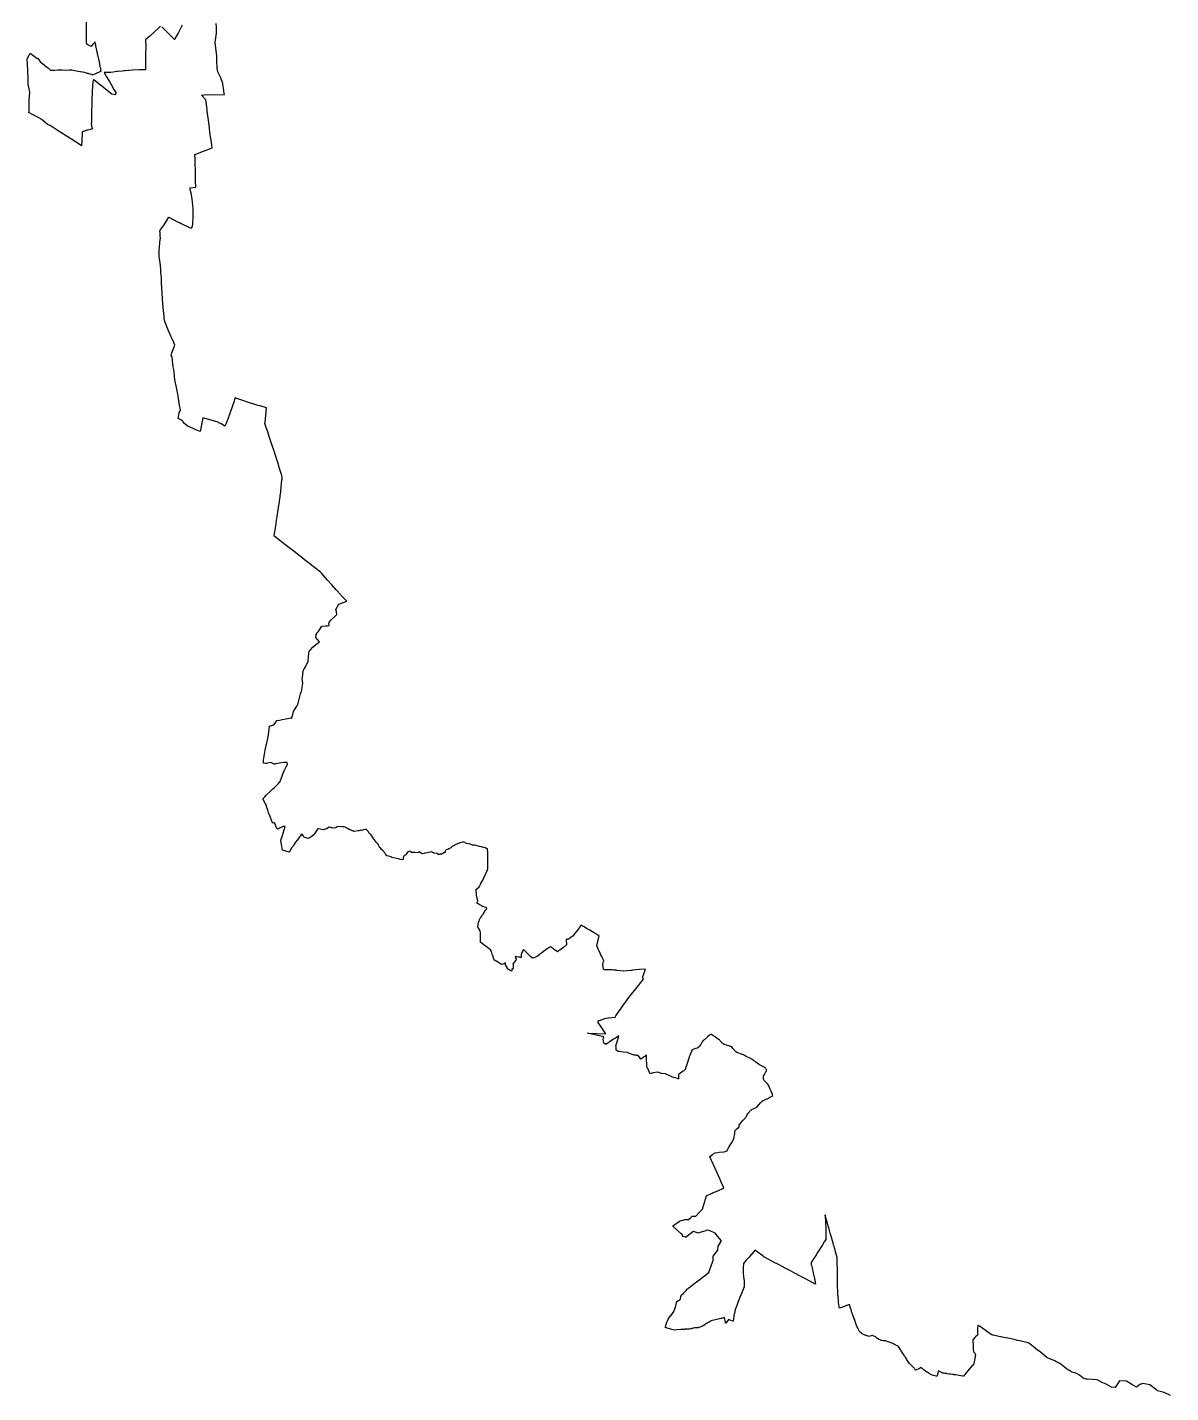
# Model space of a CAD drawing. Header units: metres. Extents: x 273377 to 358923, y 1974345 to 2116525.
# Drawn here: x 326929 to 356680, y 2009890 to 2045435 of the extents above; entities that cross this region are included whole.
import ezdxf

# ---------------------------------------------------------------- set-up
doc = ezdxf.new("R2010")
doc.units = ezdxf.units.M
doc.layers.add('DISTRICT BOUNDRY', color=86, linetype='Continuous')

msp = doc.modelspace()

# ---------------------------------------------------------------- linework, layer by layer
at = {"layer": 'DISTRICT BOUNDRY'}
for points in [[(330398, 2045468, 0), (330313, 2045387, 0), (330238, 2045317, 0), (330118, 2045205, 0), (330005, 2045105, 0), (330009, 2044928, 0), (330008, 2044732, 0), (330006, 2044495, 0), (330006, 2044352, 0), (330003, 2044335, 0), (330003, 2044332, 0), (329949, 2044329, 0), (329848, 2044324, 0), (329661, 2044315, 0), (329571, 2044308, 0), (329558, 2044307, 0), (329479, 2044301, 0), (329449, 2044299, 0), (329407, 2044296, 0), (329273, 2044286, 0), (329256, 2044284, 0), (329163, 2044268, 0), (329106, 2044259, 0), (329084, 2044255, 0), (329012, 2044255, 0), (329009, 2044255, 0), (328934, 2044255, 0), (328930, 2044255, 0), (328933, 2044247, 0), (328937, 2044233, 0), (328954, 2044209, 0), (328956, 2044205, 0), (328993, 2044142, 0), (329006, 2044120, 0), (329072, 2044008, 0), (329107, 2043947, 0), (329183, 2043818, 0), (329230, 2043734, 0), (329235, 2043724, 0), (329208, 2043679, 0), (329130, 2043693, 0), (329128, 2043694, 0), (329125, 2043694, 0), (329004, 2043792, 0), (328997, 2043797, 0), (328671, 2044060, 0), (328648, 2044080, 0), (328647, 2044078, 0), (328641, 2044046, 0), (328632, 2043996, 0), (328621, 2043937, 0), (328609, 2043538, 0), (328608, 2043483, 0), (328602, 2043190, 0), (328596, 2042958, 0), (328594, 2042943, 0), (328596, 2042859, 0), (328624, 2042791, 0), (328506, 2042759, 0), (328484, 2042753, 0), (328356, 2042716, 0), (328353, 2042675, 0), (328345, 2042495, 0), (328337, 2042352, 0), (328093, 2042511, 0), (328057, 2042534, 0), (327705, 2042758, 0), (327520, 2042875, 0), (327455, 2042903, 0), (327324, 2043016, 0), (327297, 2043035, 0), (327285, 2043043, 0), (327169, 2043109, 0), (327142, 2043125, 0), (327068, 2043166, 0), (326972, 2043219, 0), (326973, 2043255, 0), (326973, 2043277, 0), (326977, 2043549, 0), (326994, 2043742, 0), (326992, 2043758, 0), (326985, 2043792, 0), (326949, 2043954, 0), (326951, 2044060, 0), (326951, 2044084, 0), (326941, 2044315, 0), (326936, 2044458, 0), (326929, 2044614, 0), (326977, 2044712, 0), (327000, 2044759, 0), (327173, 2044635, 0), (327191, 2044628, 0), (327218, 2044596, 0), (327261, 2044542, 0), (327267, 2044535, 0), (327321, 2044492, 0), (327424, 2044410, 0), (327468, 2044378, 0), (327530, 2044320, 0), (327611, 2044317, 0), (327642, 2044323, 0), (327719, 2044325, 0), (327816, 2044326, 0), (327838, 2044324, 0), (327937, 2044323, 0), (328021, 2044330, 0), (328078, 2044326, 0), (328088, 2044324, 0), (328125, 2044318, 0), (328161, 2044312, 0), (328207, 2044303, 0), (328297, 2044284, 0), (328311, 2044285, 0), (328419, 2044264, 0), (328481, 2044243, 0), (328505, 2044239, 0), (328536, 2044228, 0), (328542, 2044229, 0), (328617, 2044206, 0), (328637, 2044195, 0), (328827, 2044283, 0), (328850, 2044296, 0), (328852, 2044297, 0), (328846, 2044322, 0), (328843, 2044339, 0), (328838, 2044363, 0), (328835, 2044382, 0), (328805, 2044526, 0), (328788, 2044602, 0), (328756, 2044755, 0), (328714, 2044951, 0), (328710, 2044970, 0), (328697, 2045028, 0), (328691, 2045059, 0), (328662, 2045026, 0), (328642, 2045003, 0), (328608, 2044963, 0), (328586, 2044938, 0), (328501, 2044983, 0), (328475, 2044996, 0), (328472, 2045027, 0), (328470, 2045204, 0), (328469, 2045376, 0), (328468, 2045428, 0), (328466, 2045570, 0)], [(356680, 2009813, 0), (356512, 2009894, 0), (356439, 2009915, 0), (356340, 2009939, 0), (356322, 2009956, 0), (356140, 2010092, 0), (355953, 2010130, 0), (355880, 2010106, 0), (355788, 2010034, 0), (355667, 2010099, 0), (355527, 2010194, 0), (355351, 2010202, 0), (355238, 2010021, 0), (355144, 2010032, 0), (355004, 2010109, 0), (354918, 2010150, 0), (354765, 2010222, 0), (354650, 2010236, 0), (354503, 2010242, 0), (354480, 2010246, 0), (354399, 2010265, 0), (354307, 2010347, 0), (354243, 2010380, 0), (354196, 2010403, 0), (354177, 2010406, 0), (354108, 2010425, 0), (354085, 2010442, 0), (354046, 2010465, 0), (353970, 2010515, 0), (353921, 2010553, 0), (353834, 2010620, 0), (353795, 2010649, 0), (353743, 2010678, 0), (353696, 2010706, 0), (353647, 2010727, 0), (353599, 2010746, 0), (353597, 2010747, 0), (353563, 2010761, 0), (353554, 2010765, 0), (353472, 2010798, 0), (353470, 2010799, 0), (353395, 2010857, 0), (353344, 2010898, 0), (353280, 2010950, 0), (353217, 2010997, 0), (353163, 2011040, 0), (353098, 2011092, 0), (353077, 2011112, 0), (353056, 2011125, 0), (353012, 2011160, 0), (352972, 2011192, 0), (352753, 2011236, 0), (352694, 2011249, 0), (352669, 2011254, 0), (352605, 2011271, 0), (352491, 2011299, 0), (352447, 2011308, 0), (352386, 2011321, 0), (352258, 2011347, 0), (352253, 2011348, 0), (352174, 2011363, 0), (352062, 2011385, 0), (352052, 2011387, 0), (352024, 2011393, 0), (351935, 2011454, 0), (351922, 2011463, 0), (351720, 2011609, 0), (351715, 2011613, 0), (351708, 2011618, 0), (351705, 2011620, 0), (351685, 2011634, 0), (351679, 2011634, 0), (351671, 2011640, 0), (351663, 2011645, 0), (351655, 2011544, 0), (351654, 2011529, 0), (351654, 2011509, 0), (351653, 2011491, 0), (351653, 2011479, 0), (351652, 2011468, 0), (351655, 2011425, 0), (351658, 2011395, 0), (351605, 2011346, 0), (351597, 2011338, 0), (351596, 2011338, 0), (351594, 2011335, 0), (351586, 2011326, 0), (351547, 2011280, 0), (351546, 2011279, 0), (351534, 2011265, 0), (351536, 2011193, 0), (351537, 2011182, 0), (351537, 2011171, 0), (351540, 2011122, 0), (351542, 2011070, 0), (351545, 2011010, 0), (351548, 2010964, 0), (351553, 2010957, 0), (351581, 2010917, 0), (351591, 2010903, 0), (351596, 2010894, 0), (351603, 2010885, 0), (351574, 2010735, 0), (351560, 2010661, 0), (351550, 2010603, 0), (351539, 2010605, 0), (351525, 2010605, 0), (351521, 2010605, 0), (351521, 2010604, 0), (351360, 2010404, 0), (351285, 2010316, 0), (351267, 2010320, 0), (351177, 2010335, 0), (351171, 2010336, 0), (351086, 2010351, 0), (351042, 2010358, 0), (351025, 2010361, 0), (351022, 2010361, 0), (351004, 2010364, 0), (350950, 2010372, 0), (350941, 2010373, 0), (350922, 2010375, 0), (350859, 2010384, 0), (350843, 2010387, 0), (350815, 2010391, 0), (350808, 2010392, 0), (350787, 2010395, 0), (350738, 2010402, 0), (350730, 2010406, 0), (350722, 2010411, 0), (350701, 2010423, 0), (350637, 2010459, 0), (350635, 2010460, 0), (350630, 2010436, 0), (350618, 2010386, 0), (350598, 2010311, 0), (350579, 2010316, 0), (350517, 2010335, 0), (350478, 2010346, 0), (350458, 2010352, 0), (350396, 2010390, 0), (350342, 2010422, 0), (350341, 2010423, 0), (350334, 2010428, 0), (350313, 2010442, 0), (350299, 2010451, 0), (350258, 2010485, 0), (350236, 2010505, 0), (350226, 2010512, 0), (350218, 2010519, 0), (350209, 2010526, 0), (350188, 2010544, 0), (350187, 2010544, 0), (350147, 2010523, 0), (350140, 2010520, 0), (350123, 2010511, 0), (350053, 2010475, 0), (349968, 2010564, 0), (349955, 2010577, 0), (349945, 2010588, 0), (349942, 2010591, 0), (349886, 2010652, 0), (349863, 2010678, 0), (349863, 2010679, 0), (349860, 2010683, 0), (349827, 2010735, 0), (349809, 2010764, 0), (349795, 2010785, 0), (349778, 2010811, 0), (349769, 2010824, 0), (349764, 2010831, 0), (349752, 2010850, 0), (349751, 2010852, 0), (349750, 2010853, 0), (349718, 2010903, 0), (349687, 2010952, 0), (349670, 2010980, 0), (349659, 2010998, 0), (349658, 2011001, 0), (349601, 2011092, 0), (349588, 2011098, 0), (349565, 2011109, 0), (349544, 2011119, 0), (349529, 2011127, 0), (349496, 2011143, 0), (349494, 2011145, 0), (349491, 2011146, 0), (349465, 2011158, 0), (349456, 2011164, 0), (349451, 2011167, 0), (349382, 2011194, 0), (349326, 2011217, 0), (349325, 2011217, 0), (349288, 2011234, 0), (349277, 2011235, 0), (349263, 2011236, 0), (349250, 2011237, 0), (349248, 2011238, 0), (349243, 2011238, 0), (349223, 2011240, 0), (349208, 2011242, 0), (349183, 2011245, 0), (349162, 2011248, 0), (349156, 2011248, 0), (349127, 2011254, 0), (349120, 2011262, 0), (349083, 2011273, 0), (349026, 2011322, 0), (349021, 2011326, 0), (349012, 2011333, 0), (348997, 2011346, 0), (348990, 2011349, 0), (348979, 2011354, 0), (348960, 2011362, 0), (348916, 2011380, 0), (348914, 2011379, 0), (348889, 2011373, 0), (348824, 2011356, 0), (348812, 2011359, 0), (348805, 2011361, 0), (348783, 2011367, 0), (348781, 2011367, 0), (348773, 2011368, 0), (348736, 2011384, 0), (348719, 2011391, 0), (348708, 2011397, 0), (348706, 2011398, 0), (348706, 2011398, 0), (348687, 2011408, 0), (348650, 2011426, 0), (348640, 2011434, 0), (348632, 2011440, 0), (348597, 2011462, 0), (348588, 2011468, 0), (348554, 2011537, 0), (348550, 2011545, 0), (348511, 2011625, 0), (348504, 2011641, 0), (348471, 2011743, 0), (348469, 2011750, 0), (348459, 2011781, 0), (348453, 2011800, 0), (348439, 2011834, 0), (348432, 2011853, 0), (348420, 2011882, 0), (348419, 2011884, 0), (348417, 2011889, 0), (348412, 2011905, 0), (348402, 2011933, 0), (348378, 2012002, 0), (348371, 2012023, 0), (348362, 2012054, 0), (348359, 2012063, 0), (348345, 2012110, 0), (348343, 2012117, 0), (348342, 2012122, 0), (348324, 2012182, 0), (348324, 2012183, 0), (348316, 2012180, 0), (348299, 2012174, 0), (348255, 2012158, 0), (348249, 2012156, 0), (348195, 2012137, 0), (348061, 2012090, 0), (348055, 2012131, 0), (348048, 2012182, 0), (348046, 2012192, 0), (348041, 2012229, 0), (348040, 2012239, 0), (348039, 2012242, 0), (348037, 2012262, 0), (348035, 2012277, 0), (348033, 2012302, 0), (348026, 2012378, 0), (348021, 2012469, 0), (348019, 2012525, 0), (348015, 2012659, 0), (348012, 2012770, 0), (348012, 2012791, 0), (348012, 2012808, 0), (348010, 2012956, 0), (348008, 2013038, 0), (348007, 2013081, 0), (348007, 2013097, 0), (348007, 2013111, 0), (348007, 2013116, 0), (348007, 2013134, 0), (348006, 2013217, 0), (348005, 2013274, 0), (348004, 2013412, 0), (347962, 2013560, 0), (347939, 2013640, 0), (347935, 2013654, 0), (347931, 2013666, 0), (347920, 2013705, 0), (347918, 2013714, 0), (347910, 2013741, 0), (347899, 2013777, 0), (347894, 2013794, 0), (347880, 2013845, 0), (347864, 2013902, 0), (347856, 2013929, 0), (347838, 2013994, 0), (347823, 2014044, 0), (347804, 2014112, 0), (347793, 2014152, 0), (347786, 2014176, 0), (347762, 2014258, 0), (347761, 2014261, 0), (347760, 2014263, 0), (347735, 2014354, 0), (347710, 2014443, 0), (347693, 2014505, 0), (347692, 2014512, 0), (347689, 2014523, 0), (347692, 2014448, 0), (347693, 2014439, 0), (347695, 2014379, 0), (347696, 2014371, 0), (347696, 2014364, 0), (347697, 2014338, 0), (347698, 2014301, 0), (347703, 2014163, 0), (347703, 2014149, 0), (347707, 2014038, 0), (347707, 2014014, 0), (347709, 2013962, 0), (347710, 2013938, 0), (347711, 2013901, 0), (347712, 2013884, 0), (347709, 2013880, 0), (347707, 2013876, 0), (347672, 2013823, 0), (347668, 2013816, 0), (347609, 2013724, 0), (347591, 2013696, 0), (347576, 2013673, 0), (347489, 2013536, 0), (347484, 2013529, 0), (347470, 2013507, 0), (347460, 2013491, 0), (347426, 2013437, 0), (347391, 2013383, 0), (347372, 2013352, 0), (347364, 2013340, 0), (347356, 2013327, 0), (347326, 2013279, 0), (347320, 2013271, 0), (347322, 2013266, 0), (347323, 2013259, 0), (347329, 2013235, 0), (347334, 2013211, 0), (347350, 2013138, 0), (347361, 2013088, 0), (347376, 2013021, 0), (347390, 2012956, 0), (347393, 2012945, 0), (347420, 2012821, 0), (347430, 2012777, 0), (347433, 2012763, 0), (347442, 2012717, 0), (347388, 2012745, 0), (347306, 2012788, 0), (347140, 2012874, 0), (347074, 2012908, 0), (347015, 2012939, 0), (346998, 2012949, 0), (346972, 2012962, 0), (346966, 2012965, 0), (346908, 2012995, 0), (346786, 2013059, 0), (346610, 2013151, 0), (346604, 2013154, 0), (346439, 2013241, 0), (346379, 2013273, 0), (346185, 2013378, 0), (346112, 2013417, 0), (346109, 2013419, 0), (346106, 2013421, 0), (346065, 2013451, 0), (346005, 2013495, 0), (345982, 2013511, 0), (345862, 2013600, 0), (345859, 2013600, 0), (345779, 2013499, 0), (345777, 2013498, 0), (345710, 2013418, 0), (345668, 2013371, 0), (345637, 2013336, 0), (345561, 2013250, 0), (345561, 2013218, 0), (345560, 2013173, 0), (345559, 2013081, 0), (345559, 2013060, 0), (345559, 2013003, 0), (345569, 2012918, 0), (345577, 2012845, 0), (345580, 2012818, 0), (345580, 2012808, 0), (345580, 2012780, 0), (345581, 2012720, 0), (345582, 2012691, 0), (345584, 2012667, 0), (345584, 2012655, 0), (345584, 2012655, 0), (345582, 2012650, 0), (345563, 2012602, 0), (345562, 2012600, 0), (345553, 2012577, 0), (345540, 2012547, 0), (345540, 2012545, 0), (345527, 2012514, 0), (345527, 2012514, 0), (345519, 2012492, 0), (345470, 2012373, 0), (345434, 2012281, 0), (345432, 2012276, 0), (345426, 2012262, 0), (345401, 2012188, 0), (345363, 2012091, 0), (345351, 2012063, 0), (345346, 2012051, 0), (345345, 2012049, 0), (345345, 2012048, 0), (345327, 2011952, 0), (345327, 2011948, 0), (345326, 2011945, 0), (345293, 2011756, 0), (345292, 2011756, 0), (345291, 2011756, 0), (345245, 2011772, 0), (345220, 2011781, 0), (345192, 2011790, 0), (345175, 2011796, 0), (345171, 2011798, 0), (345153, 2011772, 0), (345105, 2011701, 0), (345105, 2011700, 0), (345104, 2011699, 0), (345103, 2011698, 0), (345103, 2011698, 0), (345103, 2011697, 0), (345100, 2011710, 0), (345086, 2011772, 0), (345078, 2011808, 0), (345076, 2011813, 0), (345075, 2011819, 0), (345074, 2011823, 0), (345069, 2011844, 0), (344988, 2011825, 0), (344977, 2011823, 0), (344903, 2011805, 0), (344837, 2011788, 0), (344758, 2011769, 0), (344758, 2011769, 0), (344753, 2011768, 0), (344723, 2011761, 0), (344707, 2011751, 0), (344669, 2011729, 0), (344659, 2011722, 0), (344630, 2011705, 0), (344624, 2011700, 0), (344622, 2011699, 0), (344613, 2011694, 0), (344604, 2011689, 0), (344549, 2011653, 0), (344548, 2011652, 0), (344542, 2011647, 0), (344531, 2011642, 0), (344529, 2011641, 0), (344523, 2011639, 0), (344497, 2011626, 0), (344477, 2011616, 0), (344473, 2011614, 0), (344470, 2011612, 0), (344458, 2011607, 0), (344452, 2011604, 0), (344406, 2011584, 0), (344381, 2011582, 0), (344362, 2011581, 0), (344348, 2011580, 0), (344324, 2011580, 0), (344314, 2011580, 0), (344305, 2011578, 0), (344302, 2011577, 0), (344299, 2011576, 0), (344264, 2011569, 0), (344246, 2011566, 0), (344227, 2011561, 0), (344204, 2011556, 0), (344188, 2011554, 0), (344154, 2011544, 0), (344121, 2011544, 0), (344062, 2011541, 0), (344048, 2011541, 0), (344034, 2011540, 0), (344026, 2011539, 0), (344019, 2011538, 0), (343988, 2011536, 0), (343980, 2011536, 0), (343970, 2011536, 0), (343970, 2011536, 0), (343970, 2011536, 0), (343949, 2011534, 0), (343943, 2011534, 0), (343934, 2011534, 0), (343832, 2011522, 0), (343767, 2011515, 0), (343669, 2011544, 0), (343656, 2011548, 0), (343571, 2011573, 0), (343566, 2011574, 0), (343551, 2011579, 0), (343529, 2011585, 0), (343531, 2011595, 0), (343541, 2011643, 0), (343562, 2011700, 0), (343601, 2011808, 0), (343620, 2011832, 0), (343666, 2011889, 0), (343671, 2011895, 0), (343755, 2012004, 0), (343783, 2012096, 0), (343800, 2012151, 0), (343832, 2012261, 0), (343873, 2012289, 0), (343924, 2012323, 0), (343925, 2012330, 0), (343931, 2012386, 0), (343932, 2012391, 0), (343954, 2012440, 0), (344010, 2012485, 0), (344014, 2012489, 0), (344021, 2012497, 0), (344081, 2012563, 0), (344100, 2012583, 0), (344107, 2012591, 0), (344125, 2012605, 0), (344141, 2012617, 0), (344255, 2012706, 0), (344349, 2012781, 0), (344417, 2012831, 0), (344491, 2012888, 0), (344516, 2012906, 0), (344576, 2012951, 0), (344645, 2013009, 0), (344662, 2013022, 0), (344690, 2013097, 0), (344716, 2013169, 0), (344770, 2013312, 0), (344771, 2013315, 0), (344777, 2013327, 0), (344772, 2013445, 0), (344900, 2013604, 0), (344904, 2013703, 0), (344962, 2013796, 0), (344969, 2013810, 0), (344989, 2013846, 0), (344892, 2013962, 0), (344827, 2014044, 0), (344810, 2014051, 0), (344728, 2014085, 0), (344686, 2014104, 0), (344640, 2014123, 0), (344590, 2014109, 0), (344588, 2014108, 0), (344584, 2014106, 0), (344524, 2014087, 0), (344487, 2014075, 0), (344466, 2014069, 0), (344428, 2014057, 0), (344379, 2014043, 0), (344339, 2014058, 0), (344288, 2014077, 0), (344271, 2014083, 0), (344268, 2014084, 0), (344261, 2014087, 0), (344245, 2014077, 0), (344167, 2014018, 0), (344090, 2013954, 0), (344064, 2013932, 0), (344044, 2013947, 0), (344031, 2013957, 0), (343994, 2013948, 0), (343993, 2013948, 0), (343986, 2013948, 0), (343980, 2013978, 0), (343976, 2013999, 0), (343941, 2014029, 0), (343723, 2014223, 0), (343715, 2014227, 0), (343898, 2014353, 0), (343901, 2014355, 0), (344034, 2014402, 0), (344130, 2014395, 0), (344182, 2014443, 0), (344231, 2014489, 0), (344295, 2014484, 0), (344298, 2014484, 0), (344299, 2014483, 0), (344320, 2014482, 0), (344320, 2014482, 0), (344325, 2014486, 0), (344406, 2014570, 0), (344432, 2014597, 0), (344491, 2014658, 0), (344498, 2014665, 0), (344598, 2015016, 0), (344752, 2015088, 0), (344776, 2015100, 0), (344786, 2015104, 0), (344893, 2015149, 0), (345044, 2015216, 0), (345050, 2015219, 0), (344996, 2015354, 0), (344957, 2015441, 0), (344913, 2015538, 0), (344868, 2015635, 0), (344686, 2016028, 0), (344684, 2016033, 0), (344759, 2016090, 0), (344771, 2016098, 0), (344829, 2016138, 0), (344897, 2016144, 0), (344933, 2016148, 0), (345064, 2016161, 0), (345127, 2016185, 0), (345136, 2016188, 0), (345147, 2016209, 0), (345176, 2016264, 0), (345177, 2016266, 0), (345261, 2016399, 0), (345310, 2016497, 0), (345335, 2016638, 0), (345337, 2016688, 0), (345337, 2016705, 0), (345338, 2016707, 0), (345345, 2016717, 0), (345394, 2016763, 0), (345446, 2016806, 0), (345454, 2016813, 0), (345456, 2016837, 0), (345456, 2016840, 0), (345456, 2016858, 0), (345484, 2016899, 0), (345491, 2016911, 0), (345537, 2016965, 0), (345547, 2016976, 0), (345561, 2016990, 0), (345575, 2017003, 0), (345622, 2017055, 0), (345636, 2017073, 0), (345649, 2017103, 0), (345665, 2017136, 0), (345670, 2017148, 0), (345682, 2017166, 0), (345754, 2017247, 0), (345784, 2017264, 0), (345790, 2017267, 0), (345873, 2017303, 0), (345895, 2017312, 0), (345913, 2017326, 0), (345914, 2017326, 0), (345967, 2017387, 0), (346015, 2017443, 0), (346054, 2017479, 0), (346078, 2017498, 0), (346122, 2017517, 0), (346211, 2017557, 0), (346221, 2017562, 0), (346241, 2017573, 0), (346302, 2017612, 0), (346328, 2017629, 0), (346329, 2017630, 0), (346317, 2017656, 0), (346282, 2017737, 0), (346261, 2017789, 0), (346242, 2017837, 0), (346216, 2017893, 0), (346191, 2017927, 0), (346182, 2017936, 0), (346148, 2017970, 0), (346141, 2017979, 0), (346133, 2017986, 0), (346106, 2018018, 0), (346093, 2018033, 0), (346083, 2018058, 0), (346081, 2018109, 0), (346084, 2018118, 0), (346085, 2018120, 0), (346089, 2018145, 0), (346093, 2018147, 0), (346114, 2018171, 0), (346115, 2018175, 0), (346128, 2018208, 0), (346148, 2018242, 0), (346159, 2018268, 0), (346168, 2018290, 0), (346161, 2018304, 0), (346150, 2018325, 0), (346134, 2018336, 0), (346109, 2018353, 0), (346081, 2018374, 0), (346066, 2018384, 0), (345985, 2018428, 0), (345889, 2018498, 0), (345870, 2018512, 0), (345858, 2018521, 0), (345837, 2018533, 0), (345824, 2018541, 0), (345778, 2018571, 0), (345732, 2018595, 0), (345712, 2018604, 0), (345633, 2018646, 0), (345592, 2018668, 0), (345561, 2018684, 0), (345551, 2018690, 0), (345533, 2018696, 0), (345446, 2018728, 0), (345394, 2018749, 0), (345368, 2018765, 0), (345360, 2018774, 0), (345287, 2018853, 0), (345257, 2018891, 0), (345236, 2018898, 0), (345225, 2018902, 0), (345209, 2018907, 0), (345122, 2018938, 0), (345077, 2018953, 0), (345071, 2018955, 0), (345041, 2018965, 0), (345014, 2018983, 0), (344952, 2019056, 0), (344936, 2019074, 0), (344917, 2019087, 0), (344872, 2019119, 0), (344843, 2019140, 0), (344829, 2019150, 0), (344797, 2019173, 0), (344771, 2019192, 0), (344753, 2019205, 0), (344752, 2019206, 0), (344749, 2019209, 0), (344748, 2019211, 0), (344731, 2019225, 0), (344731, 2019226, 0), (344713, 2019210, 0), (344697, 2019211, 0), (344693, 2019210, 0), (344678, 2019201, 0), (344676, 2019199, 0), (344628, 2019152, 0), (344622, 2019149, 0), (344617, 2019147, 0), (344556, 2019086, 0), (344530, 2019063, 0), (344511, 2019051, 0), (344508, 2019049, 0), (344427, 2018912, 0), (344366, 2018861, 0), (344361, 2018859, 0), (344316, 2018851, 0), (344269, 2018830, 0), (344230, 2018812, 0), (344164, 2018665, 0), (344153, 2018630, 0), (344152, 2018624, 0), (344151, 2018621, 0), (344127, 2018548, 0), (344125, 2018543, 0), (344125, 2018542, 0), (344124, 2018539, 0), (344114, 2018509, 0), (344097, 2018458, 0), (344096, 2018456, 0), (344080, 2018409, 0), (344080, 2018408, 0), (344065, 2018363, 0), (344057, 2018339, 0), (344054, 2018332, 0), (344040, 2018289, 0), (344039, 2018288, 0), (344032, 2018283, 0), (344015, 2018272, 0), (343981, 2018250, 0), (343955, 2018233, 0), (343948, 2018228, 0), (343909, 2018202, 0), (343908, 2018201, 0), (343901, 2018197, 0), (343884, 2018186, 0), (343871, 2018178, 0), (343871, 2018171, 0), (343873, 2018150, 0), (343873, 2018149, 0), (343874, 2018133, 0), (343877, 2018079, 0), (343879, 2018058, 0), (343867, 2018061, 0), (343820, 2018074, 0), (343720, 2018102, 0), (343627, 2018147, 0), (343538, 2018191, 0), (343534, 2018191, 0), (343529, 2018192, 0), (343428, 2018202, 0), (343360, 2018225, 0), (343323, 2018237, 0), (343210, 2018218, 0), (343162, 2018198, 0), (343134, 2018187, 0), (343115, 2018231, 0), (343104, 2018259, 0), (343094, 2018282, 0), (343073, 2018328, 0), (343060, 2018350, 0), (343047, 2018374, 0), (343046, 2018408, 0), (343046, 2018456, 0), (343044, 2018558, 0), (343044, 2018599, 0), (343044, 2018599, 0), (343044, 2018600, 0), (343043, 2018659, 0), (343043, 2018679, 0), (343040, 2018677, 0), (343036, 2018675, 0), (342993, 2018646, 0), (342986, 2018641, 0), (342986, 2018641, 0), (342985, 2018640, 0), (342970, 2018629, 0), (342946, 2018611, 0), (342896, 2018575, 0), (342856, 2018623, 0), (342855, 2018624, 0), (342848, 2018632, 0), (342820, 2018665, 0), (342801, 2018668, 0), (342782, 2018671, 0), (342764, 2018673, 0), (342725, 2018681, 0), (342716, 2018682, 0), (342714, 2018682, 0), (342710, 2018681, 0), (342620, 2018714, 0), (342556, 2018737, 0), (342547, 2018742, 0), (342437, 2018754, 0), (342339, 2018768, 0), (342303, 2018773, 0), (342255, 2018803, 0), (342248, 2018888, 0), (342245, 2018920, 0), (342262, 2018976, 0), (342275, 2019023, 0), (342303, 2019119, 0), (342310, 2019145, 0), (342312, 2019153, 0), (342315, 2019166, 0), (342317, 2019180, 0), (342303, 2019170, 0), (342301, 2019168, 0), (342296, 2019164, 0), (342256, 2019139, 0), (342183, 2019091, 0), (342180, 2019089, 0), (342170, 2019081, 0), (342132, 2019056, 0), (342097, 2019033, 0), (342069, 2019015, 0), (342057, 2019007, 0), (342048, 2019001, 0), (342027, 2018986, 0), (341979, 2018954, 0), (341931, 2018985, 0), (341910, 2019093, 0), (341921, 2019132, 0), (341930, 2019153, 0), (341504, 2019252, 0), (341983, 2019233, 0), (341860, 2019416, 0), (341777, 2019540, 0), (341804, 2019570, 0), (341810, 2019576, 0), (341821, 2019581, 0), (341953, 2019634, 0), (342038, 2019645, 0), (342052, 2019647, 0), (342222, 2019670, 0), (342242, 2019698, 0), (342384, 2019900, 0), (342584, 2020180, 0), (342651, 2020265, 0), (342729, 2020363, 0), (342962, 2020656, 0), (342962, 2020657, 0), (342958, 2020674, 0), (342947, 2020713, 0), (342946, 2020720, 0), (342946, 2020723, 0), (342969, 2020791, 0), (342995, 2020863, 0), (342997, 2020871, 0), (343003, 2020887, 0), (343010, 2020909, 0), (343011, 2020914, 0), (343012, 2020916, 0), (342851, 2020903, 0), (342696, 2020889, 0), (342673, 2020886, 0), (342639, 2020883, 0), (342430, 2020864, 0), (342268, 2020884, 0), (342249, 2020886, 0), (342184, 2020893, 0), (342139, 2020898, 0), (342111, 2020901, 0), (342099, 2020900, 0), (342095, 2020899, 0), (342091, 2020899, 0), (342088, 2020899, 0), (341987, 2020898, 0), (341974, 2020898, 0), (341960, 2020898, 0), (341935, 2020906, 0), (341925, 2020909, 0), (341914, 2020977, 0), (341913, 2020987, 0), (341907, 2021014, 0), (341907, 2021017, 0), (341908, 2021027, 0), (341913, 2021092, 0), (341913, 2021095, 0), (341913, 2021095, 0), (341914, 2021095, 0), (341925, 2021116, 0), (341930, 2021127, 0), (341929, 2021130, 0), (341894, 2021205, 0), (341866, 2021263, 0), (341847, 2021304, 0), (341824, 2021354, 0), (341811, 2021381, 0), (341800, 2021405, 0), (341794, 2021419, 0), (341772, 2021466, 0), (341746, 2021524, 0), (341766, 2021605, 0), (341767, 2021607, 0), (341773, 2021633, 0), (341809, 2021779, 0), (341809, 2021780, 0), (341808, 2021780, 0), (341774, 2021801, 0), (341745, 2021819, 0), (341633, 2021888, 0), (341567, 2021928, 0), (341482, 2021977, 0), (341416, 2022015, 0), (341341, 2022058, 0), (341340, 2022058, 0), (341339, 2022059, 0), (341338, 2022059, 0), (341309, 2022020, 0), (341294, 2021999, 0), (341255, 2021949, 0), (341250, 2021942, 0), (341196, 2021872, 0), (341191, 2021866, 0), (341167, 2021835, 0), (341158, 2021823, 0), (341130, 2021783, 0), (341095, 2021755, 0), (341083, 2021745, 0), (341058, 2021730, 0), (341036, 2021717, 0), (341013, 2021696, 0), (341012, 2021696, 0), (341008, 2021695, 0), (340991, 2021693, 0), (340985, 2021693, 0), (340983, 2021692, 0), (340982, 2021692, 0), (340981, 2021692, 0), (340978, 2021692, 0), (340975, 2021691, 0), (340973, 2021691, 0), (340970, 2021690, 0), (340949, 2021684, 0), (340950, 2021670, 0), (340951, 2021660, 0), (340961, 2021568, 0), (340963, 2021553, 0), (340922, 2021517, 0), (340908, 2021505, 0), (340878, 2021480, 0), (340789, 2021410, 0), (340754, 2021389, 0), (340745, 2021383, 0), (340735, 2021374, 0), (340723, 2021363, 0), (340639, 2021431, 0), (340625, 2021441, 0), (340543, 2021501, 0), (340484, 2021460, 0), (340481, 2021458, 0), (340481, 2021458, 0), (340459, 2021445, 0), (340363, 2021377, 0), (340363, 2021377, 0), (340306, 2021333, 0), (340257, 2021296, 0), (340206, 2021256, 0), (340135, 2021216, 0), (340127, 2021214, 0), (340073, 2021200, 0), (340029, 2021239, 0), (339992, 2021275, 0), (339973, 2021294, 0), (339914, 2021353, 0), (339911, 2021355, 0), (339909, 2021357, 0), (339892, 2021374, 0), (339892, 2021373, 0), (339838, 2021430, 0), (339830, 2021415, 0), (339822, 2021401, 0), (339788, 2021321, 0), (339777, 2021295, 0), (339782, 2021247, 0), (339783, 2021225, 0), (339784, 2021215, 0), (339764, 2021221, 0), (339745, 2021227, 0), (339713, 2021232, 0), (339622, 2021246, 0), (339636, 2021210, 0), (339654, 2021169, 0), (339637, 2021151, 0), (339568, 2021060, 0), (339566, 2021057, 0), (339565, 2021056, 0), (339567, 2021033, 0), (339571, 2020946, 0), (339572, 2020944, 0), (339575, 2020935, 0), (339538, 2020910, 0), (339536, 2020869, 0), (339528, 2020860, 0), (339528, 2020860, 0), (339495, 2020881, 0), (339450, 2020911, 0), (339445, 2020914, 0), (339435, 2020920, 0), (339416, 2020953, 0), (339411, 2020963, 0), (339396, 2020988, 0), (339374, 2021025, 0), (339373, 2021045, 0), (339373, 2021047, 0), (339371, 2021084, 0), (339311, 2021044, 0), (339271, 2021037, 0), (339190, 2021085, 0), (339103, 2021137, 0), (339076, 2021152, 0), (339075, 2021157, 0), (339070, 2021174, 0), (339042, 2021264, 0), (339038, 2021276, 0), (339035, 2021286, 0), (339029, 2021306, 0), (339004, 2021372, 0), (339003, 2021377, 0), (338999, 2021386, 0), (338992, 2021411, 0), (338901, 2021479, 0), (338846, 2021521, 0), (338844, 2021523, 0), (338819, 2021542, 0), (338768, 2021581, 0), (338758, 2021588, 0), (338754, 2021591, 0), (338744, 2021599, 0), (338725, 2021613, 0), (338725, 2021614, 0), (338723, 2021701, 0), (338723, 2021703, 0), (338723, 2021714, 0), (338717, 2021848, 0), (338717, 2021869, 0), (338716, 2021903, 0), (338716, 2021907, 0), (338715, 2021917, 0), (338687, 2021960, 0), (338662, 2021999, 0), (338655, 2022011, 0), (338660, 2022071, 0), (338664, 2022112, 0), (338677, 2022149, 0), (338684, 2022167, 0), (338699, 2022205, 0), (338707, 2022226, 0), (338712, 2022240, 0), (338719, 2022250, 0), (338727, 2022262, 0), (338768, 2022318, 0), (338776, 2022328, 0), (338787, 2022349, 0), (338849, 2022458, 0), (338852, 2022460, 0), (338855, 2022463, 0), (338874, 2022481, 0), (338889, 2022496, 0), (338888, 2022497, 0), (338884, 2022500, 0), (338883, 2022500, 0), (338865, 2022515, 0), (338860, 2022519, 0), (338786, 2022548, 0), (338777, 2022551, 0), (338754, 2022560, 0), (338690, 2022599, 0), (338661, 2022616, 0), (338644, 2022626, 0), (338643, 2022627, 0), (338633, 2022632, 0), (338632, 2022633, 0), (338629, 2022635, 0), (338627, 2022637, 0), (338647, 2022668, 0), (338653, 2022678, 0), (338649, 2022698, 0), (338638, 2022754, 0), (338634, 2022773, 0), (338634, 2022774, 0), (338629, 2022793, 0), (338628, 2022796, 0), (338621, 2022833, 0), (338616, 2022857, 0), (338607, 2022953, 0), (338606, 2022964, 0), (338605, 2022976, 0), (338605, 2022977, 0), (338605, 2022979, 0), (338605, 2022979, 0), (338603, 2022993, 0), (338613, 2023001, 0), (338684, 2023058, 0), (338698, 2023082, 0), (338702, 2023087, 0), (338712, 2023106, 0), (338712, 2023107, 0), (338722, 2023124, 0), (338779, 2023234, 0), (338814, 2023310, 0), (338823, 2023327, 0), (338860, 2023404, 0), (338863, 2023409, 0), (338866, 2023414, 0), (338869, 2023417, 0), (338871, 2023422, 0), (338890, 2023466, 0), (338901, 2023491, 0), (338905, 2023500, 0), (338907, 2023505, 0), (338913, 2023521, 0), (338913, 2023661, 0), (338913, 2023723, 0), (338913, 2023765, 0), (338912, 2023794, 0), (338912, 2023801, 0), (338913, 2023838, 0), (338913, 2023930, 0), (338912, 2023939, 0), (338907, 2024050, 0), (338907, 2024050, 0), (338881, 2024060, 0), (338867, 2024065, 0), (338859, 2024068, 0), (338850, 2024071, 0), (338813, 2024081, 0), (338805, 2024083, 0), (338805, 2024083, 0), (338804, 2024084, 0), (338802, 2024084, 0), (338801, 2024084, 0), (338765, 2024094, 0), (338750, 2024099, 0), (338739, 2024101, 0), (338696, 2024113, 0), (338604, 2024139, 0), (338596, 2024138, 0), (338567, 2024140, 0), (338537, 2024143, 0), (338530, 2024142, 0), (338513, 2024147, 0), (338494, 2024153, 0), (338423, 2024178, 0), (338361, 2024187, 0), (338355, 2024186, 0), (338300, 2024220, 0), (338289, 2024221, 0), (338251, 2024224, 0), (338191, 2024202, 0), (338115, 2024174, 0), (338111, 2024172, 0), (338108, 2024170, 0), (338075, 2024158, 0), (338068, 2024155, 0), (338042, 2024145, 0), (338032, 2024135, 0), (338000, 2024115, 0), (337974, 2024096, 0), (337955, 2024083, 0), (337945, 2024076, 0), (337931, 2024067, 0), (337916, 2024059, 0), (337904, 2024050, 0), (337894, 2024044, 0), (337868, 2024035, 0), (337826, 2024020, 0), (337817, 2024016, 0), (337808, 2024013, 0), (337804, 2023983, 0), (337803, 2023972, 0), (337802, 2023960, 0), (337802, 2023954, 0), (337802, 2023953, 0), (337791, 2023959, 0), (337714, 2023910, 0), (337713, 2023909, 0), (337700, 2023903, 0), (337695, 2023906, 0), (337676, 2023918, 0), (337626, 2023896, 0), (337626, 2023896, 0), (337625, 2023897, 0), (337581, 2023925, 0), (337578, 2023926, 0), (337573, 2023928, 0), (337522, 2023938, 0), (337511, 2023939, 0), (337498, 2023945, 0), (337485, 2023950, 0), (337474, 2023955, 0), (337448, 2023966, 0), (337339, 2023945, 0), (337284, 2023935, 0), (337266, 2023932, 0), (337246, 2023928, 0), (337211, 2023922, 0), (337202, 2023919, 0), (337199, 2023918, 0), (337176, 2023935, 0), (337138, 2023964, 0), (337138, 2023964, 0), (337130, 2023968, 0), (337091, 2023947, 0), (337021, 2023950, 0), (337015, 2023950, 0), (337010, 2023950, 0), (337000, 2023951, 0), (336930, 2023953, 0), (336906, 2023967, 0), (336880, 2023986, 0), (336854, 2023976, 0), (336835, 2023969, 0), (336830, 2023967, 0), (336799, 2023916, 0), (336797, 2023908, 0), (336787, 2023900, 0), (336778, 2023894, 0), (336774, 2023891, 0), (336757, 2023880, 0), (336751, 2023876, 0), (336750, 2023876, 0), (336747, 2023873, 0), (336740, 2023867, 0), (336728, 2023861, 0), (336723, 2023858, 0), (336720, 2023856, 0), (336698, 2023766, 0), (336642, 2023771, 0), (336629, 2023772, 0), (336615, 2023775, 0), (336580, 2023784, 0), (336425, 2023826, 0), (336406, 2023833, 0), (336394, 2023838, 0), (336294, 2023870, 0), (336290, 2023866, 0), (336286, 2023863, 0), (336257, 2023898, 0), (336253, 2023905, 0), (336232, 2023941, 0), (336222, 2023953, 0), (336210, 2023966, 0), (336207, 2023971, 0), (336199, 2023984, 0), (336192, 2023995, 0), (336191, 2023994, 0), (336191, 2023993, 0), (336187, 2024000, 0), (336185, 2024000, 0), (336181, 2024000, 0), (336179, 2024005, 0), (336178, 2024005, 0), (336176, 2024005, 0), (336171, 2024014, 0), (336167, 2024013, 0), (336165, 2024013, 0), (336161, 2024019, 0), (336157, 2024026, 0), (336152, 2024025, 0), (336151, 2024028, 0), (336147, 2024033, 0), (336131, 2024060, 0), (336129, 2024060, 0), (336128, 2024062, 0), (336116, 2024078, 0), (336109, 2024077, 0), (336105, 2024077, 0), (336100, 2024087, 0), (336096, 2024088, 0), (336064, 2024144, 0), (336059, 2024153, 0), (336057, 2024162, 0), (336056, 2024166, 0), (336035, 2024197, 0), (336034, 2024197, 0), (336019, 2024214, 0), (336007, 2024219, 0), (335982, 2024260, 0), (335979, 2024265, 0), (335975, 2024267, 0), (335969, 2024275, 0), (335962, 2024283, 0), (335960, 2024286, 0), (335955, 2024293, 0), (335952, 2024294, 0), (335951, 2024294, 0), (335920, 2024346, 0), (335917, 2024346, 0), (335890, 2024383, 0), (335880, 2024399, 0), (335876, 2024406, 0), (335872, 2024413, 0), (335862, 2024428, 0), (335852, 2024437, 0), (335851, 2024437, 0), (335845, 2024442, 0), (335837, 2024446, 0), (335832, 2024449, 0), (335832, 2024449, 0), (335828, 2024451, 0), (335806, 2024486, 0), (335803, 2024491, 0), (335790, 2024512, 0), (335778, 2024521, 0), (335770, 2024528, 0), (335762, 2024540, 0), (335756, 2024548, 0), (335753, 2024553, 0), (335753, 2024553, 0), (335752, 2024553, 0), (335752, 2024553, 0), (335731, 2024550, 0), (335673, 2024540, 0), (335613, 2024529, 0), (335602, 2024527, 0), (335582, 2024523, 0), (335556, 2024518, 0), (335540, 2024515, 0), (335436, 2024496, 0), (335423, 2024504, 0), (335419, 2024507, 0), (335414, 2024508, 0), (335398, 2024514, 0), (335392, 2024513, 0), (335387, 2024517, 0), (335375, 2024524, 0), (335370, 2024524, 0), (335364, 2024524, 0), (335345, 2024537, 0), (335333, 2024543, 0), (335331, 2024544, 0), (335319, 2024548, 0), (335310, 2024551, 0), (335296, 2024555, 0), (335286, 2024560, 0), (335257, 2024575, 0), (335222, 2024597, 0), (335199, 2024611, 0), (335163, 2024617, 0), (335123, 2024624, 0), (335037, 2024631, 0), (334991, 2024621, 0), (334965, 2024605, 0), (334944, 2024595, 0), (334901, 2024583, 0), (334850, 2024594, 0), (334838, 2024597, 0), (334827, 2024600, 0), (334784, 2024614, 0), (334718, 2024572, 0), (334630, 2024543, 0), (334551, 2024562, 0), (334504, 2024565, 0), (334482, 2024567, 0), (334476, 2024557, 0), (334460, 2024534, 0), (334446, 2024512, 0), (334392, 2024430, 0), (334390, 2024427, 0), (334389, 2024425, 0), (334338, 2024382, 0), (334330, 2024375, 0), (334327, 2024372, 0), (334325, 2024369, 0), (334322, 2024368, 0), (334319, 2024367, 0), (334314, 2024360, 0), (334310, 2024360, 0), (334304, 2024354, 0), (334298, 2024353, 0), (334287, 2024344, 0), (334265, 2024325, 0), (334261, 2024326, 0), (334261, 2024325, 0), (334260, 2024324, 0), (334257, 2024323, 0), (334256, 2024323, 0), (334254, 2024322, 0), (334238, 2024317, 0), (334152, 2024347, 0), (334130, 2024355, 0), (334129, 2024355, 0), (334127, 2024356, 0), (334105, 2024393, 0), (334095, 2024407, 0), (334081, 2024428, 0), (334074, 2024439, 0), (334073, 2024440, 0), (334072, 2024439, 0), (334067, 2024431, 0), (334059, 2024421, 0), (334056, 2024417, 0), (334053, 2024412, 0), (334046, 2024403, 0), (334031, 2024382, 0), (334012, 2024357, 0), (333982, 2024315, 0), (333952, 2024273, 0), (333908, 2024220, 0), (333866, 2024155, 0), (333843, 2024120, 0), (333824, 2024093, 0), (333815, 2024080, 0), (333757, 2023985, 0), (333745, 2023965, 0), (333573, 2024010, 0), (333567, 2024011, 0), (333556, 2024063, 0), (333549, 2024115, 0), (333534, 2024210, 0), (333533, 2024216, 0), (333527, 2024270, 0), (333560, 2024369, 0), (333636, 2024628, 0), (333631, 2024629, 0), (333595, 2024629, 0), (333583, 2024630, 0), (333488, 2024582, 0), (333466, 2024571, 0), (333461, 2024569, 0), (333439, 2024558, 0), (333439, 2024558, 0), (333439, 2024559, 0), (333439, 2024559, 0), (333439, 2024559, 0), (333437, 2024563, 0), (333434, 2024567, 0), (333398, 2024630, 0), (333397, 2024636, 0), (333386, 2024679, 0), (333384, 2024683, 0), (333383, 2024685, 0), (333363, 2024722, 0), (333361, 2024725, 0), (333338, 2024722, 0), (333309, 2024719, 0), (333308, 2024723, 0), (333257, 2024861, 0), (333245, 2024892, 0), (333209, 2024987, 0), (333188, 2025058, 0), (333174, 2025103, 0), (333165, 2025125, 0), (333164, 2025125, 0), (333152, 2025153, 0), (333153, 2025169, 0), (333142, 2025190, 0), (333140, 2025194, 0), (333126, 2025221, 0), (333061, 2025346, 0), (333060, 2025347, 0), (333058, 2025351, 0), (333056, 2025354, 0), (333107, 2025404, 0), (333146, 2025442, 0), (333258, 2025550, 0), (333319, 2025609, 0), (333360, 2025649, 0), (333466, 2025753, 0), (333494, 2025780, 0), (333497, 2025786, 0), (333559, 2025944, 0), (333581, 2026001, 0), (333613, 2026083, 0), (333625, 2026104, 0), (333625, 2026105, 0), (333630, 2026114, 0), (333686, 2026215, 0), (333689, 2026220, 0), (333694, 2026231, 0), (333696, 2026234, 0), (333695, 2026242, 0), (333689, 2026298, 0), (333664, 2026293, 0), (333638, 2026293, 0), (333595, 2026294, 0), (333390, 2026257, 0), (333374, 2026254, 0), (333348, 2026249, 0), (333268, 2026295, 0), (333268, 2026295, 0), (333149, 2026269, 0), (333146, 2026269, 0), (333138, 2026270, 0), (333127, 2026270, 0), (333071, 2026276, 0), (333073, 2026305, 0), (333076, 2026355, 0), (333118, 2026614, 0), (333135, 2026694, 0), (333185, 2026918, 0), (333205, 2027009, 0), (333207, 2027018, 0), (333234, 2027244, 0), (333315, 2027271, 0), (333343, 2027282, 0), (333353, 2027286, 0), (333397, 2027348, 0), (333407, 2027363, 0), (333424, 2027388, 0), (333488, 2027401, 0), (333557, 2027416, 0), (333655, 2027434, 0), (333789, 2027458, 0), (333807, 2027439, 0), (333834, 2027545, 0), (333858, 2027627, 0), (333938, 2027763, 0), (333966, 2027800, 0), (333984, 2027877, 0), (334041, 2028079, 0), (334057, 2028123, 0), (334061, 2028140, 0), (334101, 2028349, 0), (334092, 2028410, 0), (334081, 2028486, 0), (334088, 2028498, 0), (334106, 2028680, 0), (334139, 2028742, 0), (334164, 2028787, 0), (334233, 2028932, 0), (334245, 2029054, 0), (334263, 2029190, 0), (334265, 2029192, 0), (334266, 2029194, 0), (334295, 2029225, 0), (334360, 2029297, 0), (334431, 2029361, 0), (334437, 2029366, 0), (334530, 2029436, 0), (334525, 2029442, 0), (334437, 2029547, 0), (334433, 2029551, 0), (334433, 2029554, 0), (334442, 2029630, 0), (334472, 2029668, 0), (334496, 2029698, 0), (334529, 2029748, 0), (334593, 2029847, 0), (334596, 2029847, 0), (334599, 2029848, 0), (334696, 2029854, 0), (334708, 2029855, 0), (334743, 2029857, 0), (334773, 2029859, 0), (334785, 2029860, 0), (334784, 2029862, 0), (334777, 2029911, 0), (334788, 2029959, 0), (334788, 2029959, 0), (334792, 2029962, 0), (334800, 2029968, 0), (334829, 2029999, 0), (334946, 2030111, 0), (334976, 2030140, 0), (334987, 2030151, 0), (334970, 2030220, 0), (334970, 2030221, 0), (334956, 2030283, 0), (335033, 2030418, 0), (335239, 2030493, 0), (335149, 2030593, 0), (335037, 2030715, 0), (335025, 2030728, 0), (334968, 2030794, 0), (334853, 2030922, 0), (334744, 2031043, 0), (334647, 2031157, 0), (334594, 2031215, 0), (334573, 2031237, 0), (334568, 2031244, 0), (334567, 2031245, 0), (334480, 2031311, 0), (334472, 2031317, 0), (334440, 2031342, 0), (334417, 2031360, 0), (334376, 2031392, 0), (334315, 2031439, 0), (334235, 2031502, 0), (334145, 2031573, 0), (334076, 2031630, 0), (334060, 2031643, 0), (334009, 2031679, 0), (333906, 2031759, 0), (333873, 2031785, 0), (333666, 2031944, 0), (333592, 2032001, 0), (333535, 2032045, 0), (333496, 2032075, 0), (333375, 2032167, 0), (333352, 2032184, 0), (333355, 2032199, 0), (333355, 2032199, 0), (333377, 2032351, 0), (333401, 2032511, 0), (333406, 2032544, 0), (333430, 2032701, 0), (333458, 2032875, 0), (333468, 2032937, 0), (333489, 2033070, 0), (333494, 2033111, 0), (333507, 2033206, 0), (333511, 2033234, 0), (333522, 2033332, 0), (333537, 2033482, 0), (333553, 2033643, 0), (333553, 2033645, 0), (333553, 2033646, 0), (333557, 2033669, 0), (333564, 2033717, 0), (333550, 2033761, 0), (333550, 2033763, 0), (333535, 2033815, 0), (333525, 2033847, 0), (333500, 2033926, 0), (333475, 2034007, 0), (333461, 2034050, 0), (333435, 2034133, 0), (333428, 2034157, 0), (333401, 2034239, 0), (333384, 2034295, 0), (333369, 2034342, 0), (333368, 2034347, 0), (333348, 2034411, 0), (333340, 2034429, 0), (333297, 2034551, 0), (333280, 2034601, 0), (333266, 2034649, 0), (333224, 2034781, 0), (333188, 2034904, 0), (333148, 2035017, 0), (333120, 2035098, 0), (333109, 2035118, 0), (333111, 2035119, 0), (333111, 2035122, 0), (333114, 2035148, 0), (333155, 2035525, 0), (332985, 2035577, 0), (332935, 2035593, 0), (332680, 2035670, 0), (332334, 2035788, 0), (332319, 2035734, 0), (332311, 2035703, 0), (332263, 2035556, 0), (332154, 2035258, 0), (332100, 2035120, 0), (332072, 2035049, 0), (331970, 2035109, 0), (331916, 2035140, 0), (331892, 2035152, 0), (331498, 2035272, 0), (331429, 2034914, 0), (331296, 2034967, 0), (331136, 2035040, 0), (331107, 2035053, 0), (331090, 2035061, 0), (331022, 2035121, 0), (330977, 2035169, 0), (330963, 2035187, 0), (330937, 2035204, 0), (330858, 2035255, 0), (330876, 2035396, 0), (330919, 2035479, 0), (330889, 2035601, 0), (330879, 2035659, 0), (330842, 2035888, 0), (330809, 2036061, 0), (330800, 2036101, 0), (330765, 2036254, 0), (330747, 2036454, 0), (330738, 2036523, 0), (330727, 2036599, 0), (330707, 2036749, 0), (330703, 2036780, 0), (330702, 2036841, 0), (330686, 2036865, 0), (330671, 2036888, 0), (330672, 2036890, 0), (330693, 2036964, 0), (330768, 2037158, 0), (330720, 2037269, 0), (330667, 2037393, 0), (330639, 2037457, 0), (330605, 2037535, 0), (330508, 2037776, 0), (330492, 2037853, 0), (330490, 2037877, 0), (330489, 2037913, 0), (330472, 2038059, 0), (330461, 2038145, 0), (330450, 2038368, 0), (330447, 2038380, 0), (330439, 2038502, 0), (330422, 2038789, 0), (330417, 2038911, 0), (330404, 2039054, 0), (330400, 2039139, 0), (330389, 2039302, 0), (330376, 2039364, 0), (330356, 2039456, 0), (330360, 2039590, 0), (330360, 2039622, 0), (330384, 2039917, 0), (330398, 2039941, 0), (330390, 2040009, 0), (330382, 2040094, 0), (330379, 2040120, 0), (330389, 2040154, 0), (330487, 2040295, 0), (330611, 2040490, 0), (330839, 2040375, 0), (330860, 2040365, 0), (330888, 2040350, 0), (330935, 2040327, 0), (331135, 2040231, 0), (331190, 2040205, 0), (331209, 2040227, 0), (331230, 2040253, 0), (331235, 2040328, 0), (331246, 2040482, 0), (331248, 2040713, 0), (331222, 2040970, 0), (331190, 2041115, 0), (331169, 2041213, 0), (331167, 2041257, 0), (331315, 2041274, 0), (331309, 2041434, 0), (331308, 2041491, 0), (331307, 2041509, 0), (331304, 2041629, 0), (331304, 2041629, 0), (331304, 2041658, 0), (331303, 2041714, 0), (331302, 2041754, 0), (331300, 2041836, 0), (331296, 2041997, 0), (331291, 2042125, 0), (331516, 2042209, 0), (331693, 2042279, 0), (331739, 2042298, 0), (331730, 2042367, 0), (331729, 2042376, 0), (331711, 2042494, 0), (331697, 2042585, 0), (331682, 2042706, 0), (331658, 2042895, 0), (331634, 2043080, 0), (331613, 2043243, 0), (331610, 2043270, 0), (331597, 2043369, 0), (331575, 2043543, 0), (331465, 2043671, 0), (331533, 2043673, 0), (332058, 2043686, 0), (332055, 2043709, 0), (332035, 2043847, 0), (332020, 2043952, 0), (332019, 2043965, 0), (332019, 2043968, 0), (331968, 2044116, 0), (331886, 2044279, 0), (331886, 2044279, 0), (331873, 2044369, 0), (331861, 2044558, 0), (331860, 2044635, 0), (331859, 2044694, 0), (331845, 2044820, 0), (331844, 2044832, 0), (331814, 2045028, 0), (331816, 2045040, 0), (331838, 2045158, 0), (331855, 2045286, 0), (331852, 2045375, 0), (331849, 2045432, 0), (331843, 2045531, 0)], [(330956, 2045494, 0), (330859, 2045304, 0), (330788, 2045166, 0), (330764, 2045120, 0), (330759, 2045118, 0), (330651, 2045225, 0), (330554, 2045322, 0), (330430, 2045444, 0)]]:
    msp.add_polyline3d(points, dxfattribs=at)

doc.saveas('drawing.dxf')
